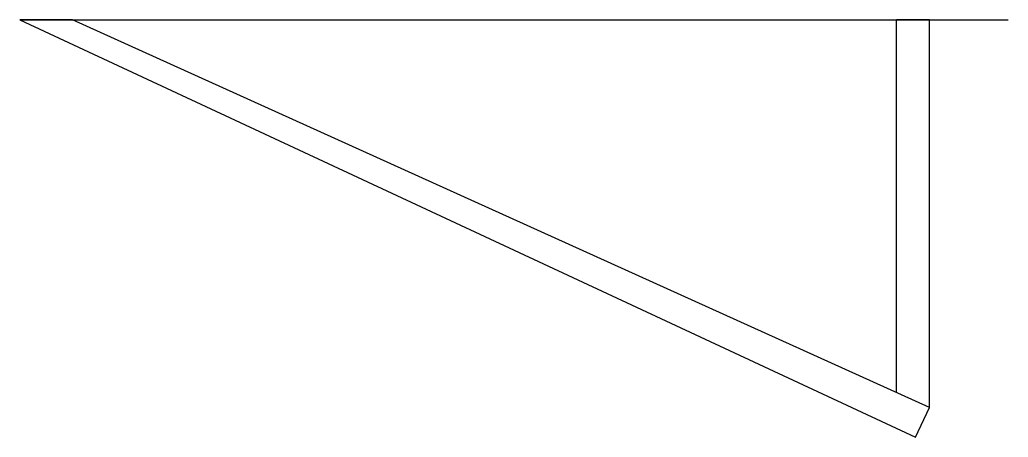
# Model space of a CAD drawing. Header units: millimetres. Extents: x -3 to 147, y -63 to 0.
import ezdxf

# ---------------------------------------------------------------- set-up
doc = ezdxf.new("R2010")
doc.units = ezdxf.units.MM
doc.layers.get('0').update_dxf_attribs({"linetype": 'CONTINUOUS'})

msp = doc.modelspace()

# ---------------------------------------------------------------- linework, layer by layer
for p, q in [((-3, 0), (147, 0)), ((135.06, 0), (130.06, 0)), ((130.06, -56.6), (130.06, 0)), ((135.06, -58.86), (135.06, 0))]:
    msp.add_line(p, q)
msp.add_lwpolyline([(-3, 0), (132.95, -63.39), (135.06, -58.86), (5, 0)], close=True)

doc.saveas('drawing.dxf')
